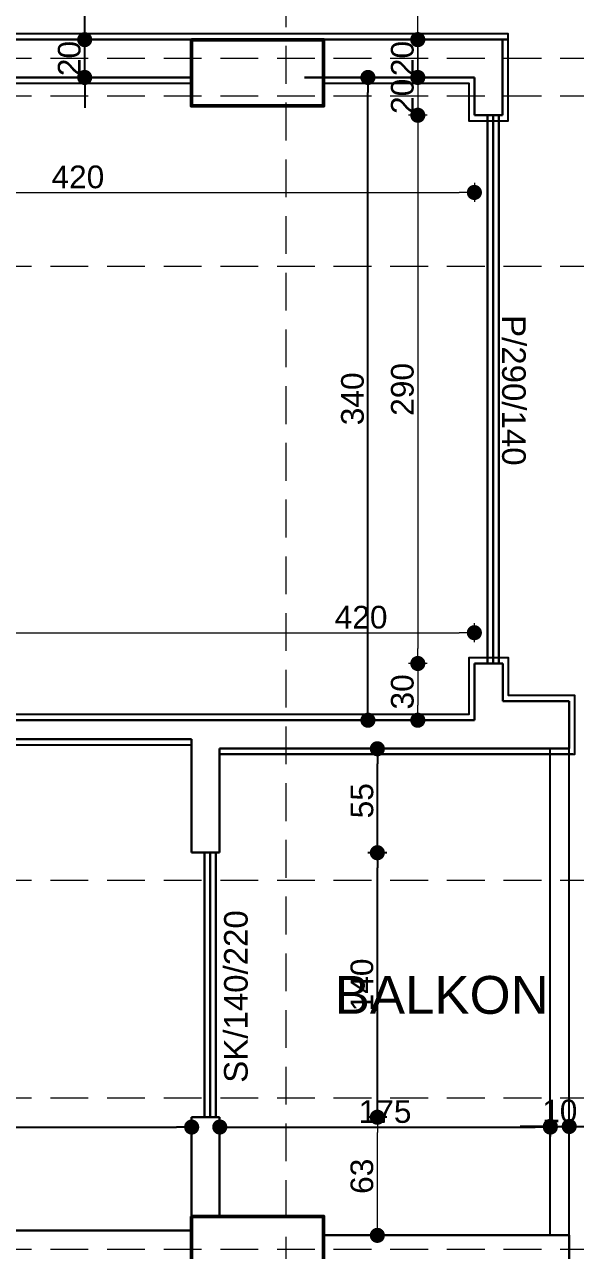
# Model space of a CAD drawing. Header units: millimetres. Extents: x 38129 to 72024, y -56282 to 16512.
# Drawn here: x 58445 to 58737, y -44141 to -43492 of the extents above; entities that cross this region are included whole.
import ezdxf

# ---------------------------------------------------------------- set-up
doc = ezdxf.new("R2010")
doc.units = ezdxf.units.MM
doc.linetypes.add('HIDDEN', pattern=[0.375, 0.25, -0.125])
for name, color, linetype, lineweight in [('AKS', 55, 'HIDDEN', 0), ('COLUMN4', 3, 'Continuous', 50), ('DUVAR', 255, 'Continuous', 30), ('mahal', 7, 'Continuous', 5), ('pencere', 195, 'Continuous', 30), ('pencere+KAPI', 1, 'Continuous', 0), ('ölçü İÇ', 31, 'Continuous', 0)]:
    doc.layers.add(name, color=color, linetype=linetype, lineweight=lineweight)
for name, color, linetype in [('balkon', 171, 'Continuous'), ('sıva', 41, 'Continuous'), ('tefriş', 42, 'Continuous')]:
    doc.layers.add(name, color=color, linetype=linetype)
doc.styles.add('icdisolcu_yazi', font='arial.ttf')
doc.styles.get("Standard").update_dxf_attribs({"font": 'arial.ttf'})
doc.styles.add('style1', font='arial.ttf')
doc.dimstyles.new('İç Ölçü', dxfattribs={"dimtxt": 12, "dimasz": 8, "dimexe": 5, "dimexo": 0, "dimgap": 2, "dimtad": 1, "dimdec": 0, "dimzin": 12, "dimdsep": 46, "dimtxsty": 'icdisolcu_yazi', "dimblk": 'DOT', "dimcen": 8, "dimdle": 5, "dimclrd": 256, "dimclre": 256, "dimclrt": 7, "dimadec": 0, "dimazin": 3, "dimtfac": 1, "dimtdec": 0, "dimtix": 1, "dimtmove": 2, "dimatfit": 3, "dimldrblk": 'DOT', "dimfxl": 0, "dimtolj": 1, "dimtzin": 0, "dimlwd": -1, "dimlwe": -1, "dimarcsym": 0})

# ---------------------------------------------------------------- blocks, each defined once
blk = doc.blocks.new('_Dot')
at = {"color": 0, "lineweight": -2}
blk.add_line((-0.5, 0), (-1, 0), dxfattribs=at)
at = {"color": 0, "lineweight": 30, "const_width": 0.5}
blk.add_lwpolyline([(-0.25, 0, 1), (0.25, 0, 1)], format="xyb", close=True, dxfattribs=at)
blk = doc.blocks.new('*D498')
at = {"layer": 'Defpoints', "color": 0, "lineweight": 120, "transparency": 16777216}
for p in [(58683.36, -43540.41), (58263.38, -43581.24), (58683.36, -43581.24)]:
    blk.add_point(p, dxfattribs=at)
at = {"layer": 'ölçü İÇ', "transparency": 16777216}
for p, q in [((58263.38, -43581.24), (58263.38, -43576.24)), ((58683.36, -43576.24), (58683.36, -43586.24))]:
    blk.add_line(p, q, dxfattribs=at)
at = {"layer": 'ölçü İÇ', "linetype": 'Continuous', "transparency": 16777216}
blk.add_line((58271.38, -43581.24), (58675.36, -43581.24), dxfattribs=at)
at = {"layer": 'ölçü İÇ', "transparency": 16777216, "xscale": 8, "yscale": 8, "zscale": 8, "rotation": 180}
blk.add_blockref('_Dot', (58263.38, -43581.24), dxfattribs=at)
at = {"layer": 'ölçü İÇ', "transparency": 16777216, "xscale": 8, "yscale": 8, "zscale": 8}
blk.add_blockref('_Dot', (58683.36, -43581.24), dxfattribs=at)
at = {"layer": 'ölçü İÇ', "color": 7, "transparency": 16777216, "insert": (58473.37, -43573.11), "char_height": 12, "attachment_point": 5, "style": 'icdisolcu_yazi'}
blk.add_mtext('\\A1;420', dxfattribs=at)
blk = doc.blocks.new('*D499')
at = {"layer": 'Defpoints', "color": 0, "lineweight": 120, "transparency": 16777216}
for p in [(58683.35, -43814.13), (58683.35, -43830.43), (58263.38, -43840.42)]:
    blk.add_point(p, dxfattribs=at)
at = {"layer": 'ölçü İÇ', "transparency": 16777216}
for p, q in [((58263.38, -43819.13), (58263.38, -43809.13)), ((58683.35, -43819.13), (58683.35, -43809.13))]:
    blk.add_line(p, q, dxfattribs=at)
at = {"layer": 'ölçü İÇ', "linetype": 'Continuous', "transparency": 16777216}
blk.add_line((58271.38, -43814.13), (58675.35, -43814.13), dxfattribs=at)
at = {"layer": 'ölçü İÇ', "transparency": 16777216, "xscale": 8, "yscale": 8, "zscale": 8, "rotation": 180}
blk.add_blockref('_Dot', (58263.38, -43814.13), dxfattribs=at)
at = {"layer": 'ölçü İÇ', "transparency": 16777216, "xscale": 8, "yscale": 8, "zscale": 8}
blk.add_blockref('_Dot', (58683.35, -43814.13), dxfattribs=at)
at = {"layer": 'ölçü İÇ', "color": 7, "transparency": 16777216, "insert": (58623.37, -43806), "char_height": 12, "attachment_point": 5, "style": 'icdisolcu_yazi'}
blk.add_mtext('\\A1;420', dxfattribs=at)
blk = doc.blocks.new('*D503')
at = {"layer": 'Defpoints', "color": 0, "lineweight": 120, "transparency": 16777216}
for p in [(58653.4, -43500.41), (58653.4, -43520.41), (58653.4, -43520.41)]:
    blk.add_point(p, dxfattribs=at)
at = {"layer": 'ölçü İÇ', "linetype": 'Continuous', "transparency": 16777216}
for p, q in [((58653.4, -43492.41), (58653.4, -43484.41)), ((58653.4, -43500.41), (58653.4, -43520.41)), ((58653.4, -43528.41), (58653.4, -43536.41))]:
    blk.add_line(p, q, dxfattribs=at)
at = {"layer": 'ölçü İÇ', "transparency": 16777216}
for p, q in [((58653.4, -43500.41), (58658.4, -43500.41)), ((58653.4, -43520.41), (58658.4, -43520.41))]:
    blk.add_line(p, q, dxfattribs=at)
at = {"layer": 'ölçü İÇ', "transparency": 16777216, "xscale": 8, "yscale": 8, "zscale": 8}
for p, rotation in [((58653.4, -43500.41), 270), ((58653.4, -43520.41), 90)]:
    blk.add_blockref('_Dot', p, dxfattribs=dict(at, rotation=rotation))
at = {"layer": 'ölçü İÇ', "color": 7, "transparency": 16777216, "insert": (58645.28, -43510.41), "char_height": 12, "attachment_point": 5, "rotation": 90, "style": 'icdisolcu_yazi'}
blk.add_mtext('\\A1;20', dxfattribs=at)
blk = doc.blocks.new('*D504')
at = {"layer": 'Defpoints', "color": 0, "lineweight": 120, "transparency": 16777216}
for p in [(58653.4, -43520.41), (58653.4, -43540.41), (58683.36, -43540.41)]:
    blk.add_point(p, dxfattribs=at)
at = {"layer": 'ölçü İÇ', "linetype": 'Continuous', "transparency": 16777216}
for p, q in [((58653.4, -43512.41), (58653.4, -43504.41)), ((58653.4, -43520.41), (58653.4, -43540.41)), ((58653.4, -43548.41), (58653.4, -43556.41))]:
    blk.add_line(p, q, dxfattribs=at)
at = {"layer": 'ölçü İÇ', "transparency": 16777216}
for p, q in [((58653.4, -43520.41), (58658.4, -43520.41)), ((58658.4, -43540.41), (58648.4, -43540.41))]:
    blk.add_line(p, q, dxfattribs=at)
at = {"layer": 'ölçü İÇ', "transparency": 16777216, "xscale": 8, "yscale": 8, "zscale": 8}
for p, rotation in [((58653.4, -43520.41), 270), ((58653.4, -43540.41), 90)]:
    blk.add_blockref('_Dot', p, dxfattribs=dict(at, rotation=rotation))
at = {"layer": 'ölçü İÇ', "color": 7, "transparency": 16777216, "insert": (58645.28, -43530.41), "char_height": 12, "attachment_point": 5, "rotation": 90, "style": 'icdisolcu_yazi'}
blk.add_mtext('\\A1;20', dxfattribs=at)
blk = doc.blocks.new('*D505')
at = {"layer": 'Defpoints', "color": 0, "lineweight": 120, "transparency": 16777216}
for p in [(58683.36, -43540.41), (58653.4, -43830.43), (58683.35, -43830.43)]:
    blk.add_point(p, dxfattribs=at)
at = {"layer": 'ölçü İÇ', "transparency": 16777216}
for p, q in [((58658.4, -43540.41), (58648.4, -43540.41)), ((58658.4, -43830.43), (58648.4, -43830.43))]:
    blk.add_line(p, q, dxfattribs=at)
at = {"layer": 'ölçü İÇ', "linetype": 'Continuous', "transparency": 16777216}
blk.add_line((58653.4, -43548.41), (58653.4, -43822.43), dxfattribs=at)
at = {"layer": 'ölçü İÇ', "transparency": 16777216, "xscale": 8, "yscale": 8, "zscale": 8}
for p, rotation in [((58653.4, -43540.41), 90), ((58653.4, -43830.43), 270)]:
    blk.add_blockref('_Dot', p, dxfattribs=dict(at, rotation=rotation))
at = {"layer": 'ölçü İÇ', "color": 7, "transparency": 16777216, "insert": (58645.28, -43685.42), "char_height": 12, "attachment_point": 5, "rotation": 90, "style": 'icdisolcu_yazi'}
blk.add_mtext('\\A1;290', dxfattribs=at)
blk = doc.blocks.new('*D506')
at = {"layer": 'Defpoints', "color": 0, "lineweight": 120, "transparency": 16777216}
for p in [(58683.35, -43830.43), (58653.4, -43860.43), (58683.35, -43860.43)]:
    blk.add_point(p, dxfattribs=at)
at = {"layer": 'ölçü İÇ', "transparency": 16777216}
for p, q in [((58658.4, -43830.43), (58648.4, -43830.43)), ((58658.4, -43860.43), (58648.4, -43860.43))]:
    blk.add_line(p, q, dxfattribs=at)
at = {"layer": 'ölçü İÇ', "linetype": 'Continuous', "transparency": 16777216}
blk.add_line((58653.4, -43838.43), (58653.4, -43852.43), dxfattribs=at)
at = {"layer": 'ölçü İÇ', "transparency": 16777216, "xscale": 8, "yscale": 8, "zscale": 8}
for p, rotation in [((58653.4, -43830.43), 90), ((58653.4, -43860.43), 270)]:
    blk.add_blockref('_Dot', p, dxfattribs=dict(at, rotation=rotation))
at = {"layer": 'ölçü İÇ', "color": 7, "transparency": 16777216, "insert": (58645.27, -43845.43), "char_height": 12, "attachment_point": 5, "rotation": 90, "style": 'icdisolcu_yazi'}
blk.add_mtext('\\A1;30', dxfattribs=at)
blk = doc.blocks.new('*D554')
at = {"layer": 'Defpoints', "color": 0, "lineweight": 120, "transparency": 16777216}
for p in [(58733.59, -44075.32), (58723.59, -44082.54), (58733.59, -44082.54)]:
    blk.add_point(p, dxfattribs=at)
at = {"layer": 'tefriş', "transparency": 16777216}
for p, q in [((58723.59, -44080.32), (58723.59, -44070.32)), ((58733.59, -44080.32), (58733.59, -44070.32))]:
    blk.add_line(p, q, dxfattribs=at)
at = {"layer": 'tefriş', "linetype": 'Continuous', "transparency": 16777216}
for p, q in [((58715.59, -44075.32), (58707.59, -44075.32)), ((58723.59, -44075.32), (58733.59, -44075.32)), ((58741.59, -44075.32), (58749.59, -44075.32))]:
    blk.add_line(p, q, dxfattribs=at)
at = {"layer": 'tefriş', "transparency": 16777216, "xscale": 8, "yscale": 8, "zscale": 8}
blk.add_blockref('_Dot', (58723.59, -44075.32), dxfattribs=at)
at = {"layer": 'tefriş', "transparency": 16777216, "xscale": 8, "yscale": 8, "zscale": 8, "rotation": 180}
blk.add_blockref('_Dot', (58733.59, -44075.32), dxfattribs=at)
at = {"layer": 'tefriş', "color": 7, "transparency": 16777216, "insert": (58728.59, -44067.2), "char_height": 12, "attachment_point": 5, "style": 'icdisolcu_yazi'}
blk.add_mtext('\\A1;10', dxfattribs=at)
blk = doc.blocks.new('*D557')
at = {"layer": 'Defpoints', "color": 0, "lineweight": 120, "transparency": 16777216}
for p in [(58493.58, -43520.41), (58626.98, -43520.41), (58642.9, -43860.42)]:
    blk.add_point(p, dxfattribs=at)
at = {"layer": 'tefriş', "transparency": 16777216}
for p, q in [((58621.98, -43520.41), (58631.98, -43520.41)), ((58631.98, -43860.42), (58621.98, -43860.42))]:
    blk.add_line(p, q, dxfattribs=at)
at = {"layer": 'tefriş', "linetype": 'Continuous', "transparency": 16777216}
blk.add_line((58626.98, -43852.42), (58626.98, -43528.41), dxfattribs=at)
at = {"layer": 'tefriş', "transparency": 16777216, "xscale": 8, "yscale": 8, "zscale": 8}
for p, rotation in [((58626.98, -43520.41), 90), ((58626.98, -43860.42), 270)]:
    blk.add_blockref('_Dot', p, dxfattribs=dict(at, rotation=rotation))
at = {"layer": 'tefriş', "color": 7, "transparency": 16777216, "insert": (58618.85, -43690.42), "char_height": 12, "attachment_point": 5, "rotation": 90, "style": 'icdisolcu_yazi'}
blk.add_mtext('\\A1;340', dxfattribs=at)
blk = doc.blocks.new('*D558')
at = {"layer": 'Defpoints', "color": 0, "lineweight": 120, "transparency": 16777216}
for p in [(58476.98, -43500.41), (58493.59, -43500.41), (58493.58, -43520.41)]:
    blk.add_point(p, dxfattribs=at)
at = {"layer": 'tefriş', "linetype": 'Continuous', "transparency": 16777216}
for p, q in [((58476.98, -43492.41), (58476.98, -43484.41)), ((58476.98, -43520.41), (58476.98, -43500.41)), ((58476.98, -43528.41), (58476.98, -43536.41))]:
    blk.add_line(p, q, dxfattribs=at)
at = {"layer": 'tefriş', "transparency": 16777216}
for p, q in [((58481.98, -43500.41), (58471.98, -43500.41)), ((58481.98, -43520.41), (58471.98, -43520.41))]:
    blk.add_line(p, q, dxfattribs=at)
at = {"layer": 'tefriş', "transparency": 16777216, "xscale": 8, "yscale": 8, "zscale": 8}
for p, rotation in [((58476.98, -43500.41), 270), ((58476.98, -43520.41), 90)]:
    blk.add_blockref('_Dot', p, dxfattribs=dict(at, rotation=rotation))
at = {"layer": 'tefriş', "color": 7, "transparency": 16777216, "insert": (58468.85, -43510.41), "char_height": 12, "attachment_point": 5, "rotation": 90, "style": 'icdisolcu_yazi'}
blk.add_mtext('\\A1;20', dxfattribs=at)
blk = doc.blocks.new('*D578')
at = {"layer": 'Defpoints', "color": 0, "lineweight": 120, "transparency": 16777216}
for p in [(58631.98, -44070.43), (58675.38, -44070.43), (58631.98, -44132.93)]:
    blk.add_point(p, dxfattribs=at)
at = {"layer": 'ölçü İÇ', "transparency": 16777216}
for p, q in [((58636.98, -44070.43), (58626.98, -44070.43)), ((58631.98, -44132.93), (58636.98, -44132.93))]:
    blk.add_line(p, q, dxfattribs=at)
at = {"layer": 'ölçü İÇ', "linetype": 'Continuous', "transparency": 16777216}
blk.add_line((58631.98, -44124.93), (58631.98, -44078.43), dxfattribs=at)
at = {"layer": 'ölçü İÇ', "transparency": 16777216, "xscale": 8, "yscale": 8, "zscale": 8}
for p, rotation in [((58631.98, -44070.43), 90), ((58631.98, -44132.93), 270)]:
    blk.add_blockref('_Dot', p, dxfattribs=dict(at, rotation=rotation))
at = {"layer": 'ölçü İÇ', "color": 7, "transparency": 16777216, "insert": (58623.85, -44101.68), "char_height": 12, "attachment_point": 5, "rotation": 90, "style": 'icdisolcu_yazi'}
blk.add_mtext('\\A1;63', dxfattribs=at)
blk = doc.blocks.new('*D579')
at = {"layer": 'Defpoints', "color": 0, "lineweight": 120, "transparency": 16777216}
for p in [(58631.98, -43930.52), (58713.59, -43930.52), (58675.38, -44070.43)]:
    blk.add_point(p, dxfattribs=at)
at = {"layer": 'tefriş', "transparency": 16777216}
for p, q in [((58636.98, -43930.52), (58626.98, -43930.52)), ((58636.98, -44070.43), (58626.98, -44070.43))]:
    blk.add_line(p, q, dxfattribs=at)
at = {"layer": 'tefriş', "linetype": 'Continuous', "transparency": 16777216}
blk.add_line((58631.98, -44062.43), (58631.98, -43938.52), dxfattribs=at)
at = {"layer": 'tefriş', "transparency": 16777216, "xscale": 8, "yscale": 8, "zscale": 8}
for p, rotation in [((58631.98, -43930.52), 90), ((58631.98, -44070.43), 270)]:
    blk.add_blockref('_Dot', p, dxfattribs=dict(at, rotation=rotation))
at = {"layer": 'tefriş', "color": 7, "transparency": 16777216, "insert": (58623.85, -44000.47), "char_height": 12, "attachment_point": 5, "rotation": 90, "style": 'icdisolcu_yazi'}
blk.add_mtext('\\A1;140', dxfattribs=at)
blk = doc.blocks.new('*D580')
at = {"layer": 'Defpoints', "color": 0, "lineweight": 120, "transparency": 16777216}
for p in [(58631.98, -43875.52), (58713.59, -43875.52), (58713.59, -43930.52)]:
    blk.add_point(p, dxfattribs=at)
at = {"layer": 'tefriş', "transparency": 16777216}
for p, q in [((58636.98, -43875.52), (58626.98, -43875.52)), ((58636.98, -43930.52), (58626.98, -43930.52))]:
    blk.add_line(p, q, dxfattribs=at)
at = {"layer": 'tefriş', "linetype": 'Continuous', "transparency": 16777216}
blk.add_line((58631.98, -43922.52), (58631.98, -43883.52), dxfattribs=at)
at = {"layer": 'tefriş', "transparency": 16777216, "xscale": 8, "yscale": 8, "zscale": 8}
for p, rotation in [((58631.98, -43875.52), 90), ((58631.98, -43930.52), 270)]:
    blk.add_blockref('_Dot', p, dxfattribs=dict(at, rotation=rotation))
at = {"layer": 'tefriş', "color": 7, "transparency": 16777216, "insert": (58623.88, -43903.02), "char_height": 12, "attachment_point": 5, "rotation": 90, "style": 'icdisolcu_yazi'}
blk.add_mtext('\\A1;55', dxfattribs=at)
blk = doc.blocks.new('*D582')
at = {"layer": 'Defpoints', "color": 0, "lineweight": 120, "transparency": 16777216}
for p in [(58723.59, -44067.3), (58548.52, -44077.52), (58723.59, -44075.63)]:
    blk.add_point(p, dxfattribs=at)
at = {"layer": 'tefriş', "transparency": 16777216}
for p, q in [((58548.52, -44077.52), (58548.52, -44070.63)), ((58723.59, -44070.63), (58723.59, -44080.63))]:
    blk.add_line(p, q, dxfattribs=at)
at = {"layer": 'tefriş', "linetype": 'Continuous', "transparency": 16777216}
blk.add_line((58556.52, -44075.63), (58715.59, -44075.63), dxfattribs=at)
at = {"layer": 'tefriş', "transparency": 16777216, "xscale": 8, "yscale": 8, "zscale": 8, "rotation": 180}
blk.add_blockref('_Dot', (58548.52, -44075.63), dxfattribs=at)
at = {"layer": 'tefriş', "transparency": 16777216, "xscale": 8, "yscale": 8, "zscale": 8}
blk.add_blockref('_Dot', (58723.59, -44075.63), dxfattribs=at)
at = {"layer": 'tefriş', "color": 7, "transparency": 16777216, "insert": (58636.06, -44067.5), "char_height": 12, "attachment_point": 5, "style": 'icdisolcu_yazi'}
blk.add_mtext('\\A1;175', dxfattribs=at)
blk = doc.blocks.new('*D583')
at = {"layer": 'Defpoints', "color": 0, "lineweight": 120, "transparency": 16777216}
for p in [(58533.63, -44067.3), (58533.63, -44075.63), (58268.52, -44082.77)]:
    blk.add_point(p, dxfattribs=at)
at = {"layer": 'tefriş', "transparency": 16777216}
for p, q in [((58268.52, -44080.63), (58268.52, -44070.63)), ((58533.63, -44070.63), (58533.63, -44080.63))]:
    blk.add_line(p, q, dxfattribs=at)
at = {"layer": 'tefriş', "linetype": 'Continuous', "transparency": 16777216}
blk.add_line((58276.52, -44075.63), (58525.63, -44075.63), dxfattribs=at)
at = {"layer": 'tefriş', "transparency": 16777216, "xscale": 8, "yscale": 8, "zscale": 8, "rotation": 180}
blk.add_blockref('_Dot', (58268.52, -44075.63), dxfattribs=at)
at = {"layer": 'tefriş', "transparency": 16777216, "xscale": 8, "yscale": 8, "zscale": 8}
blk.add_blockref('_Dot', (58533.63, -44075.63), dxfattribs=at)
at = {"layer": 'tefriş', "color": 7, "transparency": 16777216, "insert": (58401.08, -44067.5), "char_height": 12, "attachment_point": 5, "style": 'icdisolcu_yazi'}
blk.add_mtext('\\A1;265', dxfattribs=at)

msp = doc.modelspace()

# ---------------------------------------------------------------- linework, layer by layer
at = {"layer": 'AKS', "ltscale": 80}
for p, q in [((58583.47, -42903.74), (58583.47, -45280.38)), ((59078.83, -43510.41), (56716.98, -43510.41)), ((59078.83, -43530.25), (56716.98, -43530.25)), ((59078.83, -43620.43), (56716.98, -43620.43)), ((59078.83, -43945.25), (56716.98, -43945.25)), ((59078.83, -44060.43), (56716.98, -44060.43)), ((59078.83, -44140.43), (56716.98, -44140.43))]:
    msp.add_line(p, q, dxfattribs=at)
at = {"layer": 'balkon'}
for p, q in [((58723.48, -44132.93), (58723.48, -43875.53)), ((58733.48, -44132.93), (58733.48, -43875.53))]:
    msp.add_line(p, q, dxfattribs=at)
at = {"layer": 'COLUMN4', "color": 3}
for points in [[(58533.52, -43500.43), (58603.52, -43500.43), (58603.52, -43535.43), (58533.52, -43535.43)], [(58533.52, -44122.93), (58603.52, -44122.93), (58603.52, -44157.93), (58533.52, -44157.93)]]:
    msp.add_lwpolyline(points, close=True, dxfattribs=at)
at = {"layer": 'DUVAR'}
for p, q in [((58363.63, -43500.41), (58701.34, -43500.41)), ((58593.47, -43500.41), (58698.34, -43500.41)), ((58698.34, -43540.41), (58698.34, -43500.41)), ((58268.52, -43520.41), (58533.52, -43520.41)), ((58593.47, -43520.41), (58683.36, -43520.41)), ((58603.52, -43520.41), (58683.36, -43520.41)), ((58683.36, -43540.41), (58683.36, -43520.41)), ((58683.36, -43540.41), (58698.34, -43540.41)), ((58683.36, -43540.41), (58698.34, -43540.41)), ((58683.35, -43830.43), (58698.35, -43830.43)), ((58683.35, -43860.43), (58683.35, -43830.43)), ((58698.35, -43850.43), (58698.35, -43830.43)), ((58733.48, -43850.43), (58698.35, -43850.43)), ((58733.48, -43850.43), (58733.48, -43875.32)), ((58733.48, -43850.43), (58733.48, -43875.32)), ((58268.52, -43860.42), (58683.35, -43860.43)), ((58268.52, -43870.42), (58533.46, -43870.42)), ((58533.46, -43930.35), (58533.46, -43870.42)), ((58733.48, -43875.32), (58548.46, -43875.35)), ((58548.46, -43930.35), (58548.46, -43875.35)), ((58548.46, -43875.35), (58548.46, -43875.35)), ((58548.46, -43930.35), (58533.46, -43930.35)), ((58533.46, -44130.43), (58533.46, -44070.36)), ((58533.46, -44070.36), (58548.46, -44070.36)), ((58548.46, -44122.93), (58548.46, -44070.36)), ((58533.46, -44130.43), (58268.52, -44130.43)), ((58733.48, -44132.82), (58603.52, -44132.86)), ((58603.52, -44132.85), (58713.59, -44132.83)), ((58733.48, -44147.93), (58733.48, -44132.82)), ((58733.48, -44147.93), (58733.48, -44132.93)), ((58733.48, -44132.93), (58733.48, -44147.93)), ((58733.48, -44132.93), (58733.48, -44147.93))]:
    msp.add_line(p, q, dxfattribs=at)
at = {"layer": 'pencere'}
for p, q in [((58690.35, -43830.43), (58690.35, -43540.41)), ((58693.35, -43830.43), (58693.35, -43540.41)), ((58696.35, -43830.43), (58696.35, -43540.41)), ((58540.46, -44070.36), (58540.46, -43930.35)), ((58543.46, -44070.36), (58543.46, -43930.35)), ((58546.46, -44070.36), (58546.46, -43930.35))]:
    msp.add_line(p, q, dxfattribs=at)
at = {"layer": 'sıva'}
for points in [[(58603.52, -43523.41), (58680.36, -43523.41), (58680.36, -43543.41), (58701.34, -43543.41), (58701.34, -43497.4), (58363.63, -43497.4)], [(58548.46, -43878.42), (58736.48, -43878.42), (58736.48, -43847.43), (58701.35, -43847.43), (58701.35, -43827.43), (58680.35, -43827.43), (58680.35, -43857.43), (58271.52, -43857.43), (58271.52, -43523.41), (58533.52, -43523.41)], [(58268.52, -43873.42), (58533.46, -43873.36)], [(58548.46, -43878.35), (58713.59, -43878.32)], [(58733.59, -43878.32), (58735.45, -43878.32), (58735.45, -43878.33), (58548.46, -43878.4)]]:
    msp.add_lwpolyline(points, dxfattribs=at)

# ---------------------------------------------------------------- texts
at = {"layer": 'mahal', "insert": (58609.38, -44016.01), "char_height": 20, "attachment_point": 7}
msp.add_mtext_dynamic_manual_height_columns('BALKON', width=275.1074, gutter_width=12.5, heights=[0], dxfattribs=at)
at = {"layer": 'pencere+KAPI', "char_height": 12.5, "width": 27.0954, "style": 'style1'}
for s, insert, attachment_point, rotation in [('P/290/140', (58697.87, -43725.73), 9, 270), ('SK/140/220', (58550.79, -43960.94), 3, 90)]:
    msp.add_mtext(s, dxfattribs=dict(at, insert=insert, attachment_point=attachment_point, rotation=rotation))

# ---------------------------------------------------------------- dimensions: what is measured, and where the dimension line sits
at = {"layer": 'tefriş'}
for base, p1, p2, picture, middle in [((58476.98, -43500.41), (58493.58, -43520.41), (58493.59, -43500.41), '*D558', (58468.85, -43510.41)), ((58626.98, -43520.41), (58642.9, -43860.42), (58493.58, -43520.41), '*D557', (58618.85, -43690.42)), ((58631.98, -43875.52), (58713.59, -43930.52), (58713.59, -43875.52), '*D580', (58623.88, -43903.02)), ((58631.98, -43930.52), (58675.38, -44070.43), (58713.59, -43930.52), '*D579', (58623.85, -44000.47))]:
    dim = msp.add_linear_dim(base=base, p1=p1, p2=p2, angle=270, dimstyle='İç Ölçü', dxfattribs=at)
    dim.commit()
    dim.dimension.update_dxf_attribs({"geometry": picture, "text_midpoint": middle})
for base, p1, p2, picture, middle in [((58533.63, -44075.63), (58268.52, -44082.77), (58533.63, -44067.3), '*D583', (58401.08, -44067.5)), ((58723.59, -44075.63), (58548.52, -44077.52), (58723.59, -44067.3), '*D582', (58636.06, -44067.5)), ((58733.59, -44075.32), (58723.59, -44082.54), (58733.59, -44082.54), '*D554', (58728.59, -44067.2))]:
    dim = msp.add_linear_dim(base=base, p1=p1, p2=p2, dimstyle='İç Ölçü', dxfattribs=at)
    dim.commit()
    dim.dimension.update_dxf_attribs({"geometry": picture, "text_midpoint": middle})
at = {"layer": 'ölçü İÇ'}
for base, p1, p2, angle, picture, middle in [((58653.4, -43520.41), (58653.4, -43500.41), (58653.4, -43520.41), 90, '*D503', (58645.28, -43510.41)), ((58653.4, -43540.41), (58653.4, -43520.41), (58683.36, -43540.41), 90, '*D504', (58645.28, -43530.41)), ((58653.4, -43830.43), (58683.36, -43540.41), (58683.35, -43830.43), 90, '*D505', (58645.28, -43685.42)), ((58653.4, -43860.43), (58683.35, -43830.43), (58683.35, -43860.43), 90, '*D506', (58645.27, -43845.43)), ((58631.98096936, -44070.42813102), (58631.98096935, -44132.92813102), (58675.37666302, -44070.42813102), 270, '*D578', (58623.85000073, -44101.67813102))]:
    dim = msp.add_linear_dim(base=base, p1=p1, p2=p2, angle=angle, dimstyle='İç Ölçü', dxfattribs=at)
    dim.commit()
    dim.dimension.update_dxf_attribs({"geometry": picture, "text_midpoint": middle})
dim = msp.add_linear_dim(base=(58683.36, -43581.24), p1=(58263.38, -43581.24), p2=(58683.36, -43540.41), dimstyle='İç Ölçü', dxfattribs=at)
dim.commit()
dim.dimension.update_dxf_attribs({"geometry": '*D498', "text_midpoint": (58473.37, -43573.11)})
dim = msp.add_linear_dim(base=(58683.35, -43814.13), p1=(58263.38, -43840.42), p2=(58683.35, -43830.43), dimstyle='İç Ölçü', dxfattribs=at)
dim.commit()
dim.dimension.update_dxf_attribs({"geometry": '*D499', "text_midpoint": (58623.37, -43806), "dimtype": 160})

doc.saveas('drawing.dxf')
